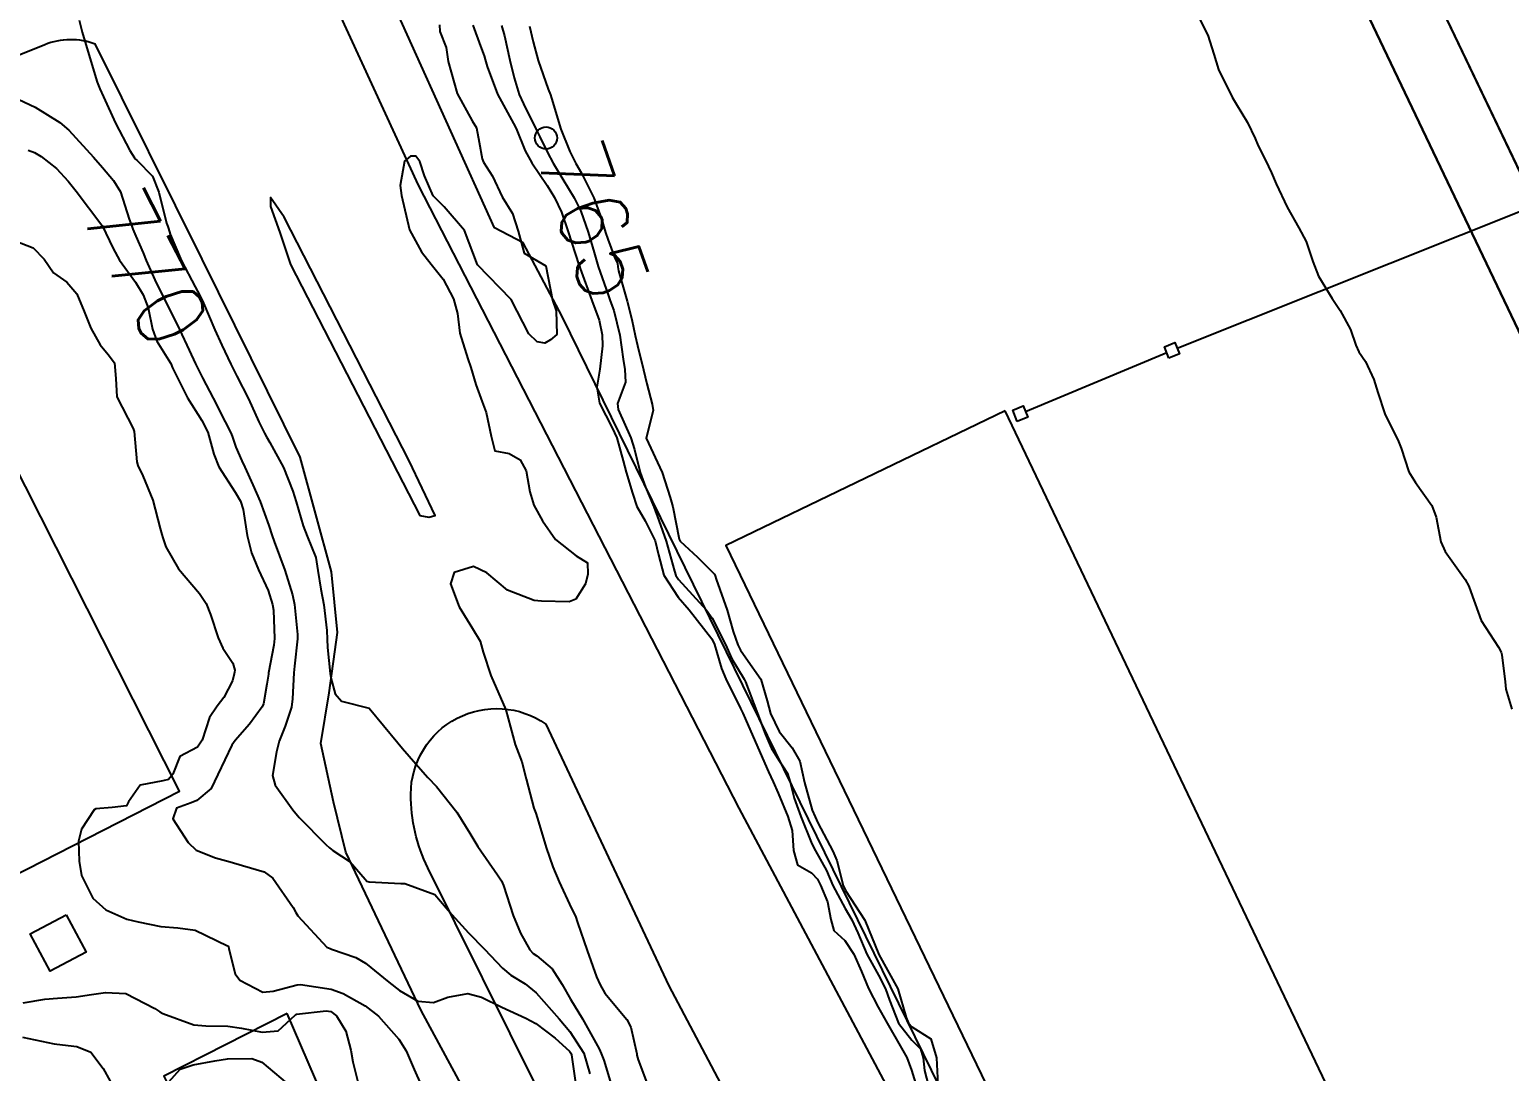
# Model space of a CAD drawing. Header units: metres. Extents: x 318500 to 325275, y 7408834 to 7428799.
# Drawn here: x 321703 to 321789.5, y 7423153.2 to 7423214.1 of the extents above; entities that cross this region are included whole.
import ezdxf
from ezdxf.enums import TextEntityAlignment as Align

# ---------------------------------------------------------------- set-up
doc = ezdxf.new("R2010")
doc.units = ezdxf.units.M
doc.header["$MEASUREMENT"] = 0
for name, color, linetype in [('Cotas', 45, 'Continuous'), ('Curvas de Nivel 1m', 11, 'Continuous'), ('Curvas de Nivel 5m', 15, 'Continuous'), ('Divisas', 45, 'Continuous'), ('Edificações', 30, 'Continuous'), ('Linha Férrea', 20, 'Continuous'), ('Postes', 20, 'Continuous'), ('Pórticos', 45, 'Continuous'), ('Vias Primárias', 230, 'Continuous'), ('Vias Secundárias', 230, 'Continuous')]:
    doc.layers.add(name, color=color, linetype=linetype)
doc.styles.add('Style-STANDARD', font='STANDARD.shx')

msp = doc.modelspace()

# ---------------------------------------------------------------- linework, layer by layer
at = {"layer": 'Curvas de Nivel 1m', "flags": 128}
for points, elevation in [([(321705.858, 7423214.685), (321706.035, 7423213.988), (321706.423, 7423212.679), (321706.917, 7423211.06), (321707.072, 7423210.672), (321707.293, 7423210.193), (321707.996, 7423208.659), (321708.827, 7423207.066), (321709.102, 7423206.642), (321709.162, 7423206.564), (321709.239, 7423206.494), (321710.164, 7423205.556), (321710.516, 7423204.621), (321710.983, 7423202.823), (321711.049, 7423202.612), (321711.081, 7423202.504), (321711.186, 7423202.175), (321711.846, 7423200.603), (321712.655, 7423199.087), (321712.929, 7423198.592), (321713.133, 7423198.128), (321713.793, 7423196.58), (321714.216, 7423195.688), (321714.736, 7423194.565), (321715.079, 7423193.859), (321715.762, 7423192.549), (321716.382, 7423191.198), (321716.706, 7423190.535), (321716.819, 7423190.324), (321717.025, 7423189.983), (321717.808, 7423188.522), (321718.365, 7423187.14), (321718.558, 7423186.514), (321718.959, 7423185.114), (321719.198, 7423184.506), (321719.699, 7423183.26), (321719.828, 7423182.497), (321719.998, 7423181.41), (321720.175, 7423180.491), (321720.361, 7423179.005), (321720.374, 7423178.487), (321720.389, 7423178.011), (321720.554, 7423176.484), (321720.593, 7423176.23), (321720.832, 7423175.303), (321721.209, 7423174.858), (321722.82, 7423174.45), (321724.495, 7423172.433), (321724.787, 7423172.094), (321725.551, 7423171.192), (321726.26, 7423170.408), (321726.762, 7423169.875), (321727.951, 7423168.382), (321728.722, 7423167.143), (321729.183, 7423166.365), (321730.327, 7423164.72), (321730.567, 7423164.351), (321730.686, 7423164.085), (321731.248, 7423162.341), (321731.679, 7423161.299), (321732.218, 7423160.326), (321732.419, 7423160.114), (321732.627, 7423159.977), (321733.532, 7423159.219), (321734.107, 7423158.298), (321734.597, 7423157.439), (321735.313, 7423156.283), (321736.281, 7423154.546), (321736.402, 7423154.271), (321736.546, 7423153.869), (321736.928, 7423152.656)], 769), ([(321726.94, 7423214.406), (321726.963, 7423214.023), (321727.337, 7423213.094), (321727.437, 7423212.399), (321727.451, 7423212.276), (321727.982, 7423210.393), (321728.856, 7423208.804), (321729.115, 7423208.382), (321729.262, 7423207.553), (321729.44, 7423206.566), (321729.507, 7423206.376), (321730.041, 7423205.565), (321730.6, 7423204.359), (321731.205, 7423203.378), (321731.543, 7423202.345), (321731.89, 7423201.052), (321733.17, 7423200.32), (321733.548, 7423198.316), (321733.761, 7423197.683), (321733.798, 7423196.313), (321733.436, 7423195.987), (321733.105, 7423195.796), (321732.66, 7423195.882), (321732.16, 7423196.334), (321731.14, 7423198.35), (321729.17, 7423200.38), (321728.396, 7423202.388), (321727.211, 7423203.778), (321726.563, 7423204.41), (321726.071, 7423205.584), (321725.799, 7423206.422), (321725.566, 7423206.738), (321725.253, 7423206.722), (321724.891, 7423206.435), (321724.647, 7423205.021), (321724.717, 7423204.438), (321725.19, 7423202.43), (321725.895, 7423201.137), (321726.46, 7423200.411), (321727.157, 7423199.538), (321727.76, 7423198.394), (321727.985, 7423197.533), (321728.128, 7423196.39), (321728.602, 7423194.878), (321728.779, 7423194.383), (321729.075, 7423193.38), (321729.428, 7423192.374), (321729.677, 7423191.744), (321729.965, 7423190.366), (321730.172, 7423189.509), (321731.02, 7423189.35), (321731.656, 7423188.98), (321732.001, 7423188.335), (321732.218, 7423187.105), (321732.467, 7423186.328), (321732.966, 7423185.4), (321733.73, 7423184.312), (321734.941, 7423183.366), (321735.593, 7423182.947), (321735.622, 7423182.29), (321735.489, 7423181.724), (321734.908, 7423180.82), (321734.53, 7423180.671), (321732.906, 7423180.722), (321732.475, 7423180.758), (321730.915, 7423181.35), (321729.719, 7423182.362), (321728.934, 7423182.746), (321727.809, 7423182.387), (321727.593, 7423181.717), (321728.091, 7423180.382), (321728.881, 7423179.113), (321729.317, 7423178.366), (321729.499, 7423177.729), (321729.951, 7423176.359), (321730.82, 7423174.35), (321731.375, 7423172.341), (321731.753, 7423171.309), (321732.011, 7423170.331), (321732.462, 7423168.607), (321732.569, 7423168.323), (321732.732, 7423167.81), (321733.173, 7423166.313), (321733.577, 7423165.185), (321733.935, 7423164.301), (321734.667, 7423162.74), (321734.892, 7423162.288), (321735.023, 7423161.917), (321735.577, 7423160.281), (321736.133, 7423158.756), (321736.335, 7423158.273), (321736.603, 7423157.783), (321737.897, 7423156.25), (321738.139, 7423155.812), (321738.484, 7423154.241), (321738.49, 7423154.172), (321738.555, 7423153.891), (321739.185, 7423152.23)], 768), ([(321728.883, 7423214.385), (321729.338, 7423213.172), (321729.556, 7423212.6), (321729.619, 7423212.376), (321729.721, 7423211.978), (321730.329, 7423210.365), (321731.274, 7423208.644), (321731.421, 7423208.348), (321731.962, 7423207.045), (321732.337, 7423206.334), (321733.23, 7423205.008), (321733.659, 7423204.316), (321734.069, 7423203.449), (321734.476, 7423202.307), (321735.092, 7423200.379), (321735.121, 7423200.3), (321735.168, 7423200.172), (321735.854, 7423198.289), (321736.271, 7423197.135), (321736.455, 7423196.28), (321736.467, 7423195.643), (321736.329, 7423194.281), (321736.14, 7423193.218), (321736.295, 7423192.281), (321737.039, 7423190.846), (321737.305, 7423190.266), (321737.677, 7423188.92), (321737.861, 7423188.257), (321738.222, 7423187.021), (321738.491, 7423186.247), (321738.968, 7423185.417), (321739.551, 7423184.234), (321739.758, 7423183.415), (321740.068, 7423182.229), (321740.911, 7423180.953), (321741.545, 7423180.21), (321742.875, 7423178.519), (321743.03, 7423178.188), (321743.442, 7423176.768), (321743.696, 7423176.177), (321744.556, 7423174.432), (321744.679, 7423174.162), (321744.815, 7423173.845), (321745.559, 7423172.152), (321746.194, 7423170.728), (321746.456, 7423170.143), (321746.76, 7423169.491), (321747.319, 7423168.131), (321747.561, 7423167.294), (321747.654, 7423166.126), (321747.88, 7423165.296), (321748.697, 7423164.833), (321749.045, 7423164.457), (321749.22, 7423164.102), (321749.637, 7423163.134), (321749.832, 7423162.092), (321750.014, 7423161.45), (321750.648, 7423160.879), (321751.186, 7423160.075), (321751.634, 7423159.061), (321752.028, 7423158.066), (321752.594, 7423156.98), (321753.122, 7423156.045), (321753.893, 7423154.711), (321754.271, 7423154.033), (321754.549, 7423153.284), (321754.945, 7423152.024)], 767), ([(321730.567, 7423214.362), (321730.744, 7423213.759), (321731.058, 7423212.354), (321731.314, 7423211.306), (321731.608, 7423210.345), (321731.849, 7423209.784), (321732.581, 7423208.33), (321732.809, 7423207.87), (321733.256, 7423206.942), (321733.599, 7423206.317), (321734.161, 7423205.386), (321734.817, 7423204.304), (321735.208, 7423203.511), (321735.646, 7423202.293), (321735.98, 7423201.09), (321736.221, 7423200.284), (321736.799, 7423198.622), (321736.927, 7423198.273), (321737.132, 7423197.713), (321737.498, 7423196.264), (321737.69, 7423194.855), (321737.786, 7423194.26), (321737.823, 7423193.514), (321737.354, 7423192.266), (321737.401, 7423191.918), (321738.13, 7423190.254), (321738.353, 7423189.579), (321738.685, 7423188.245), (321738.997, 7423187.382), (321739.48, 7423186.235), (321739.78, 7423185.42), (321740.196, 7423184.228), (321740.693, 7423182.462), (321740.769, 7423182.222), (321740.927, 7423181.987), (321742.557, 7423180.195), (321742.893, 7423179.728), (321743.661, 7423178.178), (321744.034, 7423177.345), (321744.762, 7423176.161), (321744.848, 7423175.997), (321745.539, 7423174.153), (321745.996, 7423172.955), (321746.342, 7423172.144), (321746.783, 7423171.414), (321747.289, 7423170.646), (321747.446, 7423170.13), (321747.689, 7423169.193), (321748.077, 7423168.12), (321748.716, 7423166.519), (321748.939, 7423166.107), (321749.572, 7423164.97), (321749.954, 7423164.091), (321750.67, 7423162.745), (321751.068, 7423162.076), (321751.404, 7423161.321), (321751.942, 7423160.067), (321752.622, 7423158.844), (321753.035, 7423158.054), (321753.264, 7423157.386), (321753.795, 7423156.038), (321754.57, 7423155.039), (321755.085, 7423154.542), (321755.238, 7423154.02), (321755.301, 7423153.267), (321755.638, 7423152.013)], 766), ([(321771.365, 7423214.845), (321771.882, 7423213.812), (321772.235, 7423212.703), (321772.51, 7423211.802), (321773.306, 7423210.183), (321773.547, 7423209.786), (321774.202, 7423208.694), (321774.653, 7423207.769), (321774.835, 7423207.336), (321775.257, 7423206.501), (321775.615, 7423205.756), (321775.879, 7423205.115), (321776.513, 7423203.747), (321777.202, 7423202.547), (321777.632, 7423201.733), (321778.032, 7423200.581), (321778.36, 7423199.722), (321779.151, 7423198.413), (321779.616, 7423197.703), (321780.223, 7423196.594), (321780.547, 7423195.688), (321780.716, 7423195.295), (321781.101, 7423194.732), (321781.596, 7423193.675), (321781.834, 7423192.918), (321782.228, 7423191.668), (321783.036, 7423190.042), (321783.191, 7423189.658), (321783.647, 7423188.281), (321784.02, 7423187.645), (321784.99, 7423186.298), (321785.234, 7423185.626), (321785.518, 7423184.174), (321785.762, 7423183.618), (321786.936, 7423181.983), (321787.139, 7423181.598), (321787.26, 7423181.262), (321787.863, 7423179.59), (321788.884, 7423178.016), (321789.043, 7423177.739), (321789.079, 7423177.577), (321789.283, 7423176.001), (321789.317, 7423175.573), (321789.67, 7423174.405)], 764), ([(321702.887, 7423207.084), (321703.243, 7423206.946), (321703.646, 7423206.714), (321704.534, 7423206.001), (321705.226, 7423205.278), (321705.697, 7423204.685), (321707.191, 7423202.704), (321707.209, 7423202.67), (321707.848, 7423201.331), (321708.23, 7423200.654), (321709.151, 7423199.369), (321709.6, 7423198.633), (321709.901, 7423197.856), (321710.162, 7423196.624), (321710.399, 7423195.916), (321711.092, 7423194.828), (321711.219, 7423194.609), (321711.33, 7423194.364), (321712.208, 7423192.599), (321713.04, 7423191.274), (321713.386, 7423190.585), (321713.737, 7423189.299), (321714.028, 7423188.575), (321714.988, 7423187.095), (321715.3, 7423186.555), (321715.449, 7423186.077), (321715.689, 7423184.549), (321715.937, 7423183.542), (321716.36, 7423182.539), (321716.912, 7423181.332), (321717.181, 7423180.527), (321717.231, 7423180.191), (321717.287, 7423178.526), (321717.254, 7423178.138), (321716.948, 7423176.529), (321716.932, 7423176.446), (321716.84, 7423175.856), (321716.638, 7423174.718), (321716.562, 7423174.534), (321715.835, 7423173.514), (321714.996, 7423172.557), (321714.787, 7423172.286), (321713.969, 7423170.572), (321713.585, 7423169.75), (321712.747, 7423169.05), (321712.41, 7423168.928), (321711.557, 7423168.602), (321711.348, 7423167.987), (321712.242, 7423166.595), (321712.706, 7423166.147), (321713.836, 7423165.708), (321714.699, 7423165.471), (321715.411, 7423165.263), (321716.694, 7423164.892), (321717.198, 7423164.525), (321718.379, 7423162.798), (321718.544, 7423162.511), (321718.657, 7423162.312), (321720.347, 7423160.484), (321720.546, 7423160.398), (321720.629, 7423160.373), (321722.04, 7423159.874), (321722.621, 7423159.542), (321723.977, 7423158.436), (321724.603, 7423157.957), (321725.675, 7423157.333), (321726.593, 7423157.241), (321727.434, 7423157.551), (321728.601, 7423157.777), (321729.393, 7423157.567), (321730.589, 7423156.972), (321731.989, 7423156.329), (321732.576, 7423156.023), (321733.703, 7423155.163), (321734.552, 7423154.394), (321734.624, 7423154.289), (321734.657, 7423154.181), (321734.943, 7423152.286)], 771), ([(321702.121, 7423201.79), (321703.17, 7423201.371), (321703.824, 7423200.71), (321704.366, 7423199.916), (321705.147, 7423199.373), (321705.728, 7423198.684), (321706.154, 7423197.65), (321706.542, 7423196.676), (321707.1, 7423195.695), (321707.568, 7423195.136), (321707.931, 7423194.657), (321708.009, 7423193.723), (321708.059, 7423192.655), (321709.033, 7423190.808), (321709.087, 7423190.639), (321709.239, 7423188.864), (321709.293, 7423188.636), (321709.592, 7423188.04), (321710.176, 7423186.622), (321710.609, 7423184.961), (321710.692, 7423184.614), (321710.751, 7423184.416), (321710.943, 7423183.883), (321711.675, 7423182.603), (321712.908, 7423181.154), (321713.284, 7423180.584), (321713.546, 7423179.924), (321714.001, 7423178.573), (321714.267, 7423177.972), (321714.855, 7423177.085), (321714.965, 7423176.672), (321714.952, 7423176.558), (321714.936, 7423176.471), (321714.842, 7423176.059), (321714.322, 7423175.073), (321713.929, 7423174.573), (321713.487, 7423173.903), (321713.061, 7423172.586), (321712.786, 7423172.177), (321711.752, 7423171.629), (321711.352, 7423170.604), (321711.095, 7423170.276), (321710.764, 7423170.209), (321709.44, 7423169.95), (321708.745, 7423168.983), (321708.634, 7423168.749), (321707.797, 7423168.654), (321706.842, 7423168.565), (321706.738, 7423168.509), (321706.007, 7423167.391), (321705.819, 7423166.679), (321705.864, 7423165.512), (321706.009, 7423164.677), (321706.67, 7423163.349), (321707.422, 7423162.659), (321708.652, 7423162.128), (321709.312, 7423161.968), (321710.646, 7423161.686), (321711.631, 7423161.614), (321712.643, 7423161.469), (321714.55, 7423160.561), (321714.591, 7423160.522), (321714.628, 7423160.378), (321714.991, 7423158.931), (321715.259, 7423158.55), (321716.6, 7423157.847), (321717.212, 7423157.912), (321718.607, 7423158.281), (321718.819, 7423158.295), (321720.603, 7423158.022), (321721.305, 7423157.764), (321722.589, 7423157.047), (321723.365, 7423156.442), (321724.56, 7423155.094), (321724.983, 7423154.424), (321725.453, 7423153.33), (321725.873, 7423152.41)], 772), ([(321702.588, 7423157.232), (321703.852, 7423157.44), (321704.592, 7423157.502), (321705.686, 7423157.587), (321706.596, 7423157.711), (321707.415, 7423157.841), (321708.597, 7423157.765), (321710.296, 7423156.902), (321710.581, 7423156.706), (321710.752, 7423156.608), (321712.57, 7423155.948), (321713.267, 7423155.882), (321714.57, 7423155.863), (321715.365, 7423155.751), (321716.565, 7423155.516), (321717.499, 7423155.588), (321718.502, 7423156.511), (321718.543, 7423156.548), (321718.581, 7423156.559), (321720.308, 7423156.76), (321720.583, 7423156.712), (321720.914, 7423156.475), (321721.469, 7423155.564), (321721.763, 7423154.462), (321721.863, 7423153.78), (321722.2, 7423152.455)], 773), ([(321702.557, 7423155.217), (321704.406, 7423154.839), (321704.552, 7423154.814), (321705.731, 7423154.678), (321706.547, 7423154.343), (321707.275, 7423153.396), (321707.687, 7423152.653)], 774), ([(321711.106, 7423152.604), (321711.779, 7423153.356), (321712.54, 7423153.61), (321713.809, 7423153.837), (321714.544, 7423153.957), (321715.973, 7423153.967), (321716.542, 7423153.753), (321718.038, 7423152.515)], 774)]:
    msp.add_lwpolyline(points, dxfattribs=dict(at, elevation=elevation))
at = {"layer": 'Curvas de Nivel 5m', "flags": 128}
for points, elevation in [([(321732.2, 7423214.337), (321732.425, 7423213.418), (321732.715, 7423212.329), (321733.305, 7423210.658), (321733.429, 7423210.319), (321733.487, 7423210.128), (321734.045, 7423208.312), (321734.566, 7423206.997), (321734.917, 7423206.303), (321735.242, 7423205.744), (321735.973, 7423204.289), (321736.412, 7423203.071), (321736.66, 7423202.278), (321736.788, 7423201.878), (321737.176, 7423200.822), (321737.362, 7423200.458), (321737.379, 7423200.267), (321737.411, 7423200.021), (321737.917, 7423198.258), (321738.187, 7423197.191), (321738.389, 7423196.251), (321738.514, 7423195.659), (321738.866, 7423194.243), (321739.078, 7423193.415), (321739.387, 7423192.237), (321739.431, 7423191.86), (321739.03, 7423190.24), (321739.963, 7423188.23), (321740.442, 7423186.772), (321740.58, 7423186.224), (321740.952, 7423184.347), (321741.009, 7423184.219), (321742.031, 7423183.294), (321742.932, 7423182.386), (321743.026, 7423182.283), (321743.063, 7423182.188), (321743.122, 7423181.992), (321743.768, 7423180.177), (321744.111, 7423178.942), (321744.4, 7423178.167), (321744.552, 7423177.85), (321744.862, 7423177.395), (321745.741, 7423176.151), (321746.099, 7423174.879), (321746.301, 7423174.145), (321746.804, 7423173.096), (321747.571, 7423172.128), (321748.02, 7423171.359), (321748.288, 7423170.117), (321748.746, 7423168.488), (321748.913, 7423168.107), (321749.079, 7423167.761), (321749.95, 7423166.091), (321750.174, 7423165.557), (321750.559, 7423164.082), (321750.686, 7423163.805), (321751.814, 7423162.068), (321752.64, 7423160.06), (321753.746, 7423158.043), (321754.247, 7423156.373), (321754.373, 7423156.032), (321754.578, 7423155.827), (321755.679, 7423155.122), (321756.014, 7423154.008), (321756.09, 7423152.453)], 765), ([(321701.676, 7423210.362), (321703.283, 7423209.597), (321704.74, 7423208.698), (321705.263, 7423208.25), (321706.694, 7423206.675), (321707.234, 7423206.06), (321707.88, 7423205.314), (321708.288, 7423204.654), (321708.797, 7423203.045), (321708.939, 7423202.644), (321709.011, 7423202.465), (321709.184, 7423202.063), (321709.616, 7423201.075), (321709.787, 7423200.631), (321710.283, 7423199.493), (321710.726, 7423198.616), (321711.128, 7423197.824), (321711.741, 7423196.604), (321712.298, 7423195.398), (321712.665, 7423194.594), (321713.078, 7423193.763), (321713.695, 7423192.58), (321714.407, 7423191.201), (321714.737, 7423190.564), (321714.818, 7423190.353), (321715.022, 7423189.721), (321715.377, 7423188.918), (321715.548, 7423188.552), (321716.02, 7423187.519), (321716.458, 7423186.538), (321716.959, 7423185.132), (321717.148, 7423184.528), (321717.274, 7423184.2), (321717.901, 7423182.52), (321718.335, 7423181.089), (321718.451, 7423180.514), (321718.628, 7423178.758), (321718.627, 7423178.512), (321718.462, 7423176.905), (321718.427, 7423176.514), (321718.341, 7423175.002), (321718.28, 7423174.515), (321717.917, 7423173.405), (321717.563, 7423172.522), (321717.41, 7423171.898), (321717.173, 7423170.526), (321717.339, 7423169.946), (321718.354, 7423168.514), (321718.733, 7423168.057), (321720.291, 7423166.486), (321720.508, 7423166.283), (321720.707, 7423166.142), (321721.713, 7423165.478), (321722.587, 7423164.452), (321722.688, 7423164.35), (321722.833, 7423164.304), (321724.687, 7423164.211), (321724.914, 7423164.2), (321726.677, 7423163.558), (321727.668, 7423162.385), (321728.644, 7423161.329), (321729.57, 7423160.361), (321730.619, 7423159.258), (321731.119, 7423158.846), (321731.962, 7423158.33), (321732.602, 7423157.811), (321733.947, 7423156.299), (321734.569, 7423155.555), (321735.374, 7423154.282), (321735.738, 7423153.078)], 770)]:
    msp.add_lwpolyline(points, dxfattribs=dict(at, elevation=elevation))
at = {"layer": 'Divisas'}
msp.add_lwpolyline([(321798.408, 7423062.119), (321777.132, 7423107.463), (321757.655, 7423149.344), (321734.113, 7423197.355), (321731.833, 7423201.667), (321730.167, 7423202.535), (321719.947, 7423225.172), (321701.996, 7423262.16), (321706.362, 7423264.28), (321696.328, 7423275.474), (321685.772, 7423301.165), (321683.281, 7423307.141), (321676.341, 7423330.446), (321678.009, 7423338.236), (321696.545, 7423359.078), (321697.828, 7423364.45), (321699.229, 7423365.673), (321692.278, 7423387.398), (321689.972, 7423395.244), (321681.85, 7423415.001), (321668.742, 7423442.628), (321661.973, 7423449.808), (321636.774, 7423502.241), (321629.595, 7423518.058)], dxfattribs=at)
at = {"layer": 'Edificações'}
for points in [[(321693.899, 7423160.495), (321711.742, 7423169.612), (321693.692, 7423205.223), (321676.939, 7423196.593), (321677.04, 7423196.293), (321673.23, 7423194.088), (321674.133, 7423192.385), (321668.319, 7423189.079), (321675.845, 7423174.634), (321683.764, 7423179.043)], [(321760.022, 7423191.844), (321743.693, 7423183.961), (321786.301, 7423095.755), (321792.915, 7423099.004), (321795.605, 7423092.954), (321802.354, 7423095.955), (321799.706, 7423101.909), (321802.368, 7423103.092)], [(321705.108, 7423162.382), (321706.272, 7423160.184), (321704.17, 7423159.071), (321703.006, 7423161.269)], [(321718.037, 7423156.604), (321710.819, 7423152.947), (321711.116, 7423152.354), (321709.336, 7423151.465), (321713.588, 7423142.767), (321722.092, 7423147.215)]]:
    msp.add_lwpolyline(points, close=True, dxfattribs=at)
at = {"layer": 'Linha Férrea'}
for points in [[(321625.181, 7423540.483), (321646.79, 7423496.959), (321893.02, 7422980.599), (321927.568, 7422912.57), (321960.071, 7422844.091), (321960.071, 7422844.091), (322054.8, 7422642.247, -0.028698), (322111.168, 7422494.248), (322140.246, 7422392.292, 0.177815), (322346.493, 7422099.021)], [(322346.493, 7422099.021, -0.177815), (322140.246, 7422392.292), (322111.168, 7422494.248, 0.028698), (322054.8, 7422642.247), (321960.071, 7422844.091), (321960.071, 7422844.091), (321927.568, 7422912.57), (321893.02, 7422980.599), (321646.79, 7423496.959), (321625.181, 7423540.483, -0.08675)], [(321634.288, 7423531.029), (321649.189, 7423501.212), (321891.508, 7422993.323), (321931.636, 7422913.121), (321963.221, 7422846.706), (322059.233, 7422642.556), (322059.233, 7422642.556, -0.026965), (322115.311, 7422495.115), (322143.825, 7422393.254, 0.177055), (322348.62, 7422102.056)], [(322348.62, 7422102.056, -0.177055), (322143.825, 7422393.254), (322115.311, 7422495.115, 0.026965), (322059.233, 7422642.556), (322059.233, 7422642.556), (321963.221, 7422846.706), (321931.636, 7422913.121), (321891.508, 7422993.323), (321649.189, 7423501.212), (321634.288, 7423531.029, -0.065289)]]:
    msp.add_lwpolyline(points, format="xyb", dxfattribs=at)
at = {"layer": 'Postes'}
msp.add_circle((321733.172, 7423207.795), 0.645, dxfattribs=at)
at = {"layer": 'Pórticos'}
for points in [[(321770.09, 7423195.501), (321795.007, 7423205.446)], [(321761.218, 7423191.798), (321769.476, 7423195.258)]]:
    msp.add_lwpolyline(points, dxfattribs=at)
for points in [[(321769.608, 7423194.924), (321769.344, 7423195.591), (321769.958, 7423195.834), (321770.222, 7423195.167)], [(321760.735, 7423191.221), (321760.472, 7423191.888), (321761.086, 7423192.131), (321761.35, 7423191.464)]]:
    msp.add_lwpolyline(points, close=True, dxfattribs=at)
at = {"layer": 'Vias Primárias'}
for points in [[(323715.644, 7420145.548, 0), (323709.04, 7420132.939)], [(323831.088, 7420001.787, 0), (323833.844, 7420008.443, 0.220888)], [(321691.665, 7423065.693, -0.012142), (321708.228, 7423071.131), (321716.711, 7423074.043), (321739.568, 7423082.632), (321753.613, 7423089.052, 0.069519), (321757.604, 7423091.597, 0.202998), (321759.297, 7423094.981, 0.128007), (321757.238, 7423105.609), (321747.715, 7423120.633), (321734.531, 7423140.775), (321725.862, 7423156.776), (321721.47, 7423166.044), (321720.738, 7423168.971), (321720.006, 7423172.386), (321720.493, 7423175.345), (321720.981, 7423178.881), (321720.615, 7423182.418), (321718.785, 7423189.125), (321713.051, 7423200.71), (321706.806, 7423213.304)]]:
    msp.add_lwpolyline(points, format="xyb", dxfattribs=at)
msp.add_lwpolyline([(321796.872, 7423061.604), (321779.78, 7423097.638), (321769.298, 7423119.523), (321761.206, 7423137.18), (321744.479, 7423168.615), (321725.722, 7423205.029), (321707.521, 7423244.547)], dxfattribs=at)
msp.add_lwpolyline([(321718.219, 7423200.403), (321725.789, 7423185.716), (321726.323, 7423185.627), (321726.68, 7423185.716), (321725.166, 7423188.92), (321717.863, 7423203.163), (321717.061, 7423204.32), (321717.061, 7423203.786), (321717.595, 7423202.273)], close=True, dxfattribs=at)
msp.add_lwpolyline([(321753.032, 7423133.64), (321766.48, 7423105.199), (321768.185, 7423101.678, -0.51122), (321767.485, 7423100.379), (321764.785, 7423101.588), (321763.285, 7423102.287), (321761.985, 7423103.587), (321760.685, 7423105.686), (321756.183, 7423113.688), (321749.183, 7423125.082), (321738.468, 7423142.407), (321732.664, 7423152.221), (321726.264, 7423165.114, -0.116758), (321725.262, 7423169.429, -0.604936), (321733.161, 7423173.527), (321740.365, 7423158.227), (321750.48, 7423139.105)], format="xyb", close=True, dxfattribs=at)
at = {"layer": 'Vias Secundárias'}
msp.add_lwpolyline([(321650.527, 7423187.556), (321650.892, 7423188.504, -0.16528), (321651.697, 7423189.47), (321682.913, 7423203.909), (321699.414, 7423211.494), (321703.854, 7423213.27, -0.186529), (321706.806, 7423213.304, -3.990813)], format="xyb", dxfattribs=at)

# ---------------------------------------------------------------- texts
at = {"layer": 'Cotas', "style": 'Style-STANDARD'}
for s, rotation, p in [('765', 289.0858, (321735.954, 7423203.009, 765)), ('770', 297.15978, (321709.777, 7423200.207, 770))]:
    msp.add_text(s, height=4, rotation=rotation, dxfattribs=at).set_placement(p, align=Align.MIDDLE_CENTER)

doc.saveas('drawing.dxf')
